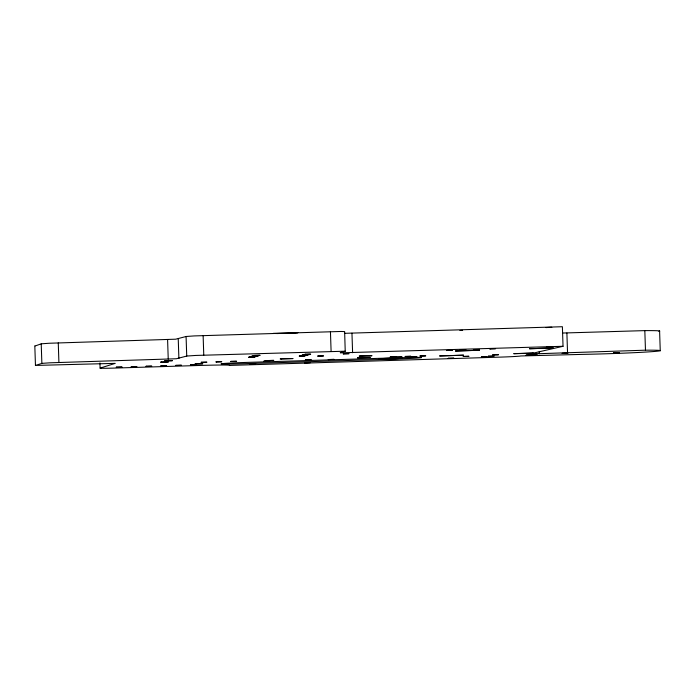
<?xml version="1.0" encoding="UTF-8"?>
<svg xmlns="http://www.w3.org/2000/svg" width="695" height="695" viewBox="0 0 695 695"><rect width="100%" height="100%" fill="white"/><g stroke="black" fill="none" stroke-linecap="round" stroke-linejoin="round"><path stroke-width="1.04" d="M344.711 333.322L562.385 326.719L563.037 346.284L340.698 352.834L340.246 352.739L345.224 351.21L344.633 331.593L341.045 331.463L194.218 335.92L186.208 336.476L175.67 339.195L49.362 343.243L41.344 343.808L35.167 345.962M345.224 351.21L195.782 355.44L186.851 356.04L176.322 358.759L50.005 362.807L41.995 363.372L35.402 365.431L115.248 363.363L100.097 368.107L99.924 362.964M563.037 346.284L534.412 352.886L513.727 353.685L533.404 353.208L530.129 353.981L645.473 350.184A51.5 1.347 -1.9 0 1 649.53 351.826A51.5 1.347 -1.9 0 1 582.888 354.372L520.737 355.97A19.582 0.513 -1.9 0 1 499.427 357.143L229.35 365.431A32.318 0.843 -1.9 0 0 201.281 365.414L116.169 368.029A16.671 0.434 -1.9 0 1 100.097 368.107M459.908 330.481L462.609 330.36M288.555 333.261L297.86 332.679L273.118 333.444L278.304 333.565M562.533 333.035L644.821 330.62A51.5 1.347 -1.9 0 1 658.86 331.35M659.598 331.002L660.25 350.723M644.821 330.62L645.473 350.184M566.885 333.018L567.537 352.573M539.277 351.644L539.346 353.703M351.957 333.183L352.608 352.747M330.446 331.663L331.098 351.227M203.122 335.572L203.774 355.136M186.078 336.51L186.729 356.075M178.241 338.96L178.893 358.524M167.591 339.542L168.233 359.107M58.267 342.904L58.91 362.469M41.222 343.834L41.865 363.398M34.811 345.841L35.462 365.405M439.709 355.936L463.504 355.188L439.709 355.936M455.477 351.001L479.263 350.254L455.477 351.001M529.512 348.734L553.307 347.978L529.512 348.734M165.228 360.861L164.507 360.931L172.421 360.688L165.228 360.861M161.283 362.095L160.571 362.165L168.485 361.921L161.283 362.095M116.725 367.203L116.187 367.255L122.112 367.073L116.725 367.203M131.572 366.743L131.034 366.804L136.958 366.621L131.572 366.743M146.419 366.291L145.88 366.343L151.805 366.169L146.419 366.291M254.726 355.44L254.188 355.501L260.112 355.319L254.726 355.44M253.328 355.883L252.798 355.936L258.722 355.753L253.328 355.883M161.266 365.839L160.727 365.891L166.652 365.709L161.266 365.839M251.938 356.318L251.408 356.37L257.332 356.188L251.938 356.318M250.547 356.752L250.018 356.804L255.942 356.622L250.547 356.752M249.158 357.187L248.628 357.239L254.552 357.056L249.158 357.187M201.541 362.312L201.003 362.364L206.928 362.182L201.541 362.312M176.113 365.379L175.574 365.44L181.499 365.257L176.113 365.379M195.625 363.919L194.913 363.989L202.827 363.746L195.625 363.919M216.388 361.852L215.85 361.913L221.775 361.73L216.388 361.852M546.444 327.493L545.905 327.554L551.83 327.371L546.444 327.493M190.96 364.927L190.421 364.979L196.346 364.797L190.96 364.927M231.235 361.4L230.697 361.452L236.621 361.27L231.235 361.4M305.296 354.285L304.757 354.337L310.682 354.155L305.296 354.285M303.906 354.719L303.368 354.771L309.292 354.598L303.906 354.719M302.516 355.154L301.978 355.214L307.902 355.032L302.516 355.154M301.126 355.588L300.588 355.649L306.512 355.466L301.126 355.588M299.736 356.022L299.197 356.083L305.122 355.901L299.736 356.022M281.362 358.829L280.198 358.95L293.055 358.559L281.362 358.829M266.611 360.557L265.898 360.636L273.804 360.392L266.611 360.557M264.326 361.165L263.787 361.226L269.712 361.044L264.326 361.165M318.18 356.048L317.65 356.101L323.575 355.918L318.18 356.048M343.678 353.79L343.148 353.851L349.064 353.668L343.678 353.79M250.269 363.824L249.731 363.876L255.656 363.693L250.269 363.824M305.904 359.888L305.366 359.949L311.291 359.767L305.904 359.888M360.331 355.996L359.167 356.118L372.025 355.718L360.331 355.996M328.744 359.515L328.214 359.576L334.13 359.393L328.744 359.515M305.096 362.729L304.558 362.781L310.483 362.599L305.096 362.729M358.611 357.708L357.447 357.821L370.305 357.43L358.611 357.708M446.955 350.462L446.425 350.515L452.341 350.332L446.955 350.462M390.686 356.9L390.147 356.952L396.072 356.77L390.686 356.9M460.559 350.045L460.02 350.098L465.945 349.915L460.559 350.045M396.715 357.1L396.176 357.161L402.101 356.978L396.715 357.1M405.524 356.439L404.994 356.5L410.919 356.318L405.524 356.439M474.172 349.62L473.643 349.681L479.567 349.498L474.172 349.62M411.562 356.648L411.023 356.7L416.948 356.518L411.562 356.648M420.371 355.988L419.841 356.04L425.766 355.857L420.371 355.988M490.184 348.803L489.645 348.864L495.57 348.682L490.184 348.803M547.095 347.057L546.557 347.118L552.482 346.935L547.095 347.057M463.608 356.422L463.07 356.483L468.995 356.3L463.608 356.422M448.614 358.325L448.075 358.377L454 358.194L448.614 358.325M493.146 354.867L492.607 354.919L498.532 354.737L493.146 354.867M481.939 356.969L481.4 357.03L487.325 356.848L481.939 356.969M488.741 356.24L488.203 356.3L494.128 356.118L488.741 356.24M528.999 354.45L528.191 354.537L537.113 354.259L528.999 354.45M526.775 355.145L525.967 355.232L534.889 354.954L526.775 355.145M562.585 353.381L562.047 353.442L567.971 353.26L562.585 353.381M613.972 352.895L613.442 352.956L619.367 352.773L613.972 352.895M389.886 359.089L387.28 359.211A22.631 0.591 -1.9 0 1 375.743 359.645L241.625 363.763A22.631 0.591 -1.9 0 1 221.219 363.789A22.631 0.591 -1.9 0 1 245.848 362.442L379.957 358.325A22.631 0.591 -1.9 0 1 390.938 358.064L393.231 358.038A22.631 0.591 -1.9 0 1 389.886 359.089M402.101 357.682L391.189 358.09A21.38 0.556 -1.9 0 0 387.74 359.167L398.113 358.924A21.38 0.556 -1.9 0 0 421.379 357.647A21.38 0.556 -1.9 0 0 402.101 357.682"/></g></svg>
